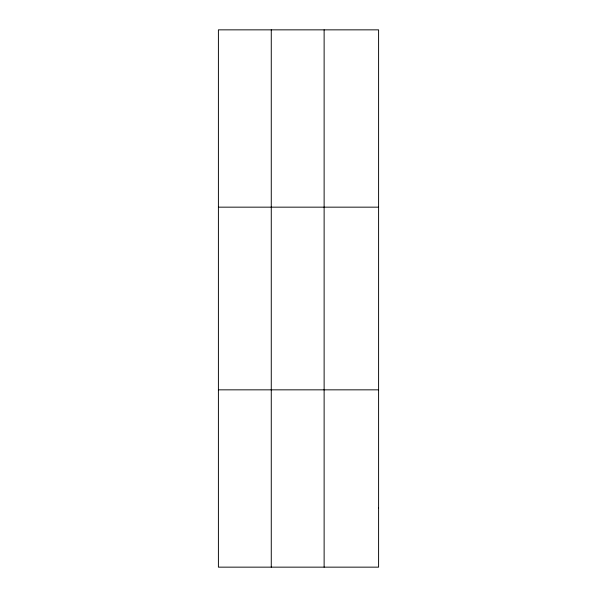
<?xml version="1.0" encoding="UTF-8"?>
<svg xmlns="http://www.w3.org/2000/svg" width="597" height="597" viewBox="0 0 597 597"><rect width="100%" height="100%" fill="white"/><g stroke="black" fill="none" stroke-linecap="round" stroke-linejoin="round"><path stroke-width="0.9" d="M271.269 567.15L271.269 29.85M324.126 567.15L324.126 29.85M218.405 207.159L378.595 207.159M218.405 389.841L378.595 389.841M378.595 508.047L378.595 567.15L218.405 567.15L218.405 29.85L378.595 29.85L378.595 508.047"/></g></svg>
